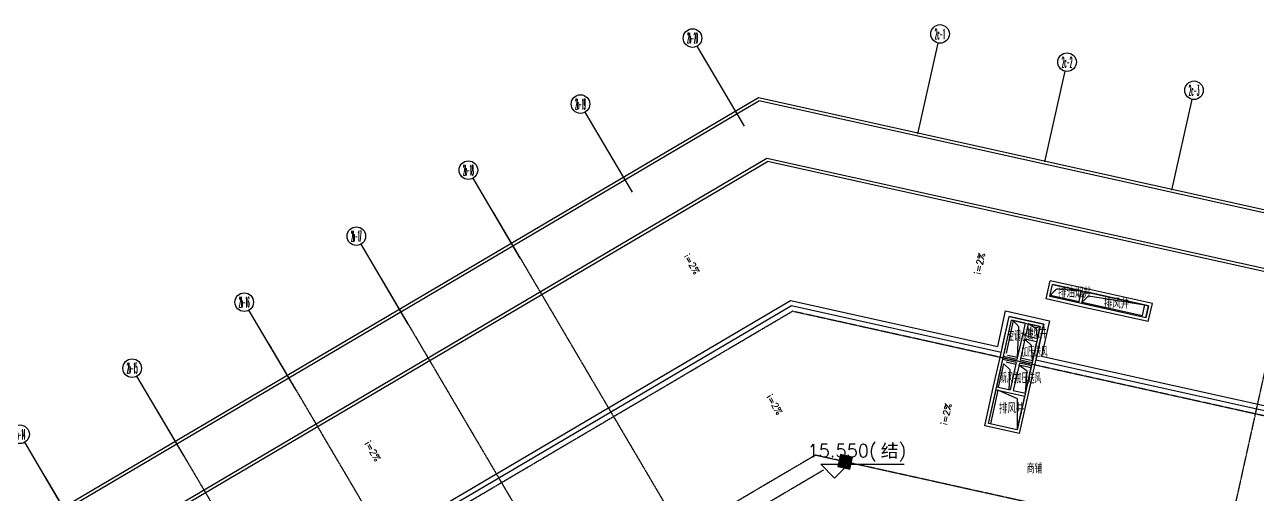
# Model space of a CAD drawing. Header units: metres. Extents: x -728143 to -282297, y 300383 to 505760.
# Drawn here: x -519117 to -439514, y 418740 to 449066 of the extents above; entities that cross this region are included whole.
import ezdxf
from ezdxf.enums import TextEntityAlignment as Align

# ---------------------------------------------------------------- set-up
doc = ezdxf.new("R2010")
doc.units = ezdxf.units.M
doc.linetypes.add('CENTER2', pattern=[2.541, 1.587, -0.318, 0.318, -0.318])
doc.linetypes.add('DASH', pattern=[0.35, 0.25, -0.1])
for name, color, linetype in [('AXIS', 3, 'Continuous'), ('AXIS_TEXT', 7, 'Continuous'), ('COLUMN', 2, 'Continuous'), ('DOTE', 251, 'CENTER2'), ('J-TEXT', 7, 'Continuous'), ('J-WALL', 2, 'Continuous'), ('PUB_HATCH', 8, 'Continuous'), ('PUB_TEXT', 7, 'Continuous'), ('S-看线', 5, 'Continuous'), ('WALL', 2, 'Continuous'), ('屋顶排水', 76, 'Continuous')]:
    doc.layers.add(name, color=color, linetype=linetype)
doc.styles.add('_TCH_AXIS', font='COMPLEX', dxfattribs={"bigfont": 'GBCBIG'})
doc.styles.add('_TCH_DIM', font='simplex_.ttf', dxfattribs={"bigfont": 'GBCBIG'})
doc.styles.add('COMPLEX', font='COMPLEX')
doc.styles.add('mobin', font='ros.shx', dxfattribs={"width": 0.55, "bigfont": 'hzdf2.shx'})

# ---------------------------------------------------------------- blocks, each defined once
blk = doc.blocks.new('_AXISO')
blk.add_circle((0, 0), 0.5)
at = {"layer": 'AXIS_TEXT', "style": 'COMPLEX', "width": 1.041667}
blk.add_attdef('A', text='', height=0.56, dxfattribs=at).set_placement((-0.25, -0.28), (0.25, -0.28), align=Align.FIT)
blk = doc.blocks.new('_FZH')
blk.add_lwpolyline([(-0.5, -0.5), (0.5, -0.5), (0.5, 0.5), (-0.5, 0.5)], close=True)
at = {"layer": 'PUB_HATCH'}
blk.add_solid([(-0.5, -0.5), (0.5, -0.5), (-0.5, 0.5), (0.5, 0.5)], dxfattribs=at)

msp = doc.modelspace()

# ---------------------------------------------------------------- linework, layer by layer
at = {"color": 4, "ltscale": 4, "extrusion": (-1.1827e-23, -1.32164e-09, 1)}
for p, q in [((-545503, 400907, 0), (-471734, 444361, 0)), ((-471734, 444361, 0), (-293215, 404786, 0)), ((-587524, 371920, 0), (-471187, 440450, 0)), ((-471187, 440450, 0), (-296778, 401786, 0))]:
    msp.add_line(p, q, dxfattribs=at)
at = {"ltscale": 4, "extrusion": (-1.1827e-23, -1.32164e-09, 1)}
for p, q in [((-586449, 376555, 0), (-471701, 444149, 0)), ((-293435, 404630, 0), (-471701, 444149, 0)), ((-587535, 371682, 0), (-471154, 440237, 0)), ((-296997, 401630, 0), (-471154, 440237, 0))]:
    msp.add_line(p, q, dxfattribs=at)
at = {"layer": 'AXIS', "extrusion": (-1.1827e-23, -1.32164e-09, 1)}
for p, q in [((-472637, 442514, 0), (-475682, 447683, 0)), ((-461432, 442022, 0), (-460133, 447880, 0)), ((-453231, 440204, 0), (-451933, 446062, 0)), ((-445030, 438386, 0), (-443732, 444244, 0)), ((-479875, 438250, 0), (-482920, 443420, 0)), ((-487112, 433987, 0), (-490158, 439157, 0)), ((-494350, 429723, 0), (-497395, 434893, 0)), ((-501588, 425460, 0), (-504633, 430630, 0)), ((-508825, 421197, 0), (-511871, 426366, 0)), ((-516063, 416933, 0), (-519108, 422103, 0))]:
    msp.add_line(p, q, dxfattribs=at)
at = {"layer": 'DOTE', "extrusion": (-1.1827e-23, -1.32164e-09, 1)}
for p, q in [((-447163, 389953, 0), (-436596, 437622, 0)), ((-488883, 436992, 0), (-467868, 401317, 0)), ((-496120, 432728, 0), (-470613, 389426, 0)), ((-591829, 358530, 0), (-469548, 430561, 0)), ((-305429, 394178, 0), (-469548, 430561, 0)), ((-503358, 428465, 0), (-477865, 385188, 0)), ((-510595, 424202, 0), (-485140, 380988, 0)), ((-587388, 350991, 0), (-468077, 421272, 0)), ((-319868, 388417, 0), (-468077, 421272, 0)), ((-586830, 350043, 0), (-467519, 420324, 0)), ((-517833, 419938, 0), (-492377, 376724, 0))]:
    msp.add_line(p, q, dxfattribs=at)
at = {"layer": 'J-WALL', "extrusion": (-1.1827e-23, -1.32164e-09, 1)}
for p, q in [((-454516, 429789, 0), (-454711, 428910, 0)), ((-454320, 429746, 0), (-454494, 428965, 0)), ((-454711, 428910, 0), (-455035, 427446, 0)), ((-454537, 428769, 0), (-454840, 427402, 0)), ((-453756, 428596, 0), (-454537, 428769, 0)), ((-453713, 428791, 0), (-454494, 428965, 0)), ((-455078, 427251, 0), (-455468, 425493, 0)), ((-454883, 427207, 0), (-455273, 425450, 0)), ((-456390, 425493, 0), (-455414, 425276, 0)), ((-456347, 425688, 0), (-455468, 425493, 0)), ((-455414, 425276, 0), (-454535, 425081, 0)), ((-455273, 425450, 0), (-454492, 425277, 0))]:
    msp.add_line(p, q, dxfattribs=at)
at = {"layer": 'PUB_TEXT', "extrusion": (-1.1827e-23, -1.32164e-09, 1)}
for p, q in [((-466813, 419783, 0), (-467713, 420683, 0)), ((-467713, 420683, 0), (-462313, 420683, 0)), ((-466813, 419783, 0), (-465913, 420683, 0))]:
    msp.add_line(p, q, dxfattribs=at)
at = {"layer": 'S-看线', "ltscale": 4, "extrusion": (-1.1827e-23, -1.32164e-09, 1)}
for p, q in [((-452884, 431604, 0), (-451029, 431193, 0)), ((-450834, 431149, 0), (-446929, 430284, 0)), ((-446929, 430284, 0), (-446777, 430967, 0)), ((-455272, 429957, 0), (-455738, 427858, 0)), ((-455008, 427568, 0), (-455643, 427708, 0)), ((-454032, 427351, 0), (-454813, 427525, 0)), ((-456225, 425661, 0), (-455889, 427174, 0)), ((-455105, 427128, 0), (-455740, 427269, 0)), ((-454129, 426912, 0), (-454910, 427085, 0)), ((-456268, 425466, 0), (-456749, 423293, 0))]:
    msp.add_line(p, q, dxfattribs=at)
at = {"layer": 'S-看线', "ltscale": 4, "extrusion": (-1.1827e-23, -1.32164e-09, 1), "elevation": 0}
for points in [[(-452733, 432287), (-446533, 430913), (-446706, 430132), (-452906, 431506)], [(-455394, 429984), (-453539, 429572), (-455017, 422909), (-456872, 423320)]]:
    msp.add_lwpolyline(points, close=True, dxfattribs=at)
at = {"layer": 'S-看线', "linetype": 'DASH', "ltscale": 1.5, "extrusion": (-1.1827e-23, -1.32164e-09, 1), "elevation": 0}
msp.add_lwpolyline([(-452884, 431604), (-452474, 432018), (-450878, 431876)], dxfattribs=at)
at = {"layer": 'S-看线', "ltscale": 4, "extrusion": (-1.1827e-23, -1.32164e-09, 1), "elevation": 0}
for points in [[(-450834, 431149), (-450424, 431564), (-446777, 430967)], [(-455008, 427568), (-454925, 429564), (-455272, 429957)], [(-453713, 428791), (-453782, 429419), (-454320, 429746)], [(-454032, 427351), (-454095, 428361), (-454537, 428769)], [(-455540, 425509), (-455468, 426777), (-455889, 427174)], [(-454492, 425277), (-454381, 426691), (-454910, 427085)], [(-454995, 423007), (-455004, 424898), (-456268, 425466)]]:
    msp.add_lwpolyline(points, dxfattribs=at)
at = {"layer": 'WALL', "extrusion": (-1.1827e-23, -1.32164e-09, 1)}
for p, q in [((-453144, 431354, 0), (-452885, 432526, 0)), ((-452906, 431506, 0), (-452733, 432287, 0)), ((-450737, 432050, 0), (-452885, 432526, 0)), ((-450878, 431876, 0), (-452733, 432287, 0)), ((-451051, 431095, 0), (-452906, 431506, 0)), ((-451051, 431095, 0), (-450878, 431876, 0)), ((-450856, 431052, 0), (-450683, 431833, 0)), ((-446295, 431065, 0), (-450737, 432050, 0)), ((-446533, 430913, 0), (-450683, 431833, 0)), ((-450997, 430878, 0), (-453144, 431354, 0)), ((-446554, 429893, 0), (-450997, 430878, 0)), ((-446706, 430132, 0), (-450856, 431052, 0)), ((-446706, 430132, 0), (-446533, 430913, 0)), ((-446554, 429893, 0), (-446295, 431065, 0)), ((-456131, 427586, 0), (-455546, 430222, 0)), ((-455914, 427641, 0), (-455394, 429984, 0)), ((-454375, 429962, 0), (-455546, 430222, 0)), ((-454516, 429789, 0), (-455394, 429984, 0)), ((-453301, 429724, 0), (-454375, 429962, 0)), ((-453539, 429572, 0), (-454320, 429746, 0)), ((-453713, 428791, 0), (-453539, 429572, 0)), ((-453539, 428651, 0), (-453301, 429724, 0)), ((-454059, 427229, 0), (-453756, 428596, 0)), ((-453885, 427088, 0), (-453539, 428651, 0)), ((-456564, 425634, 0), (-456131, 427586, 0)), ((-455035, 427446, 0), (-455914, 427641, 0)), ((-456347, 425688, 0), (-455957, 427445, 0)), ((-455078, 427251, 0), (-455957, 427445, 0)), ((-454102, 427034, 0), (-454883, 427207, 0)), ((-454059, 427229, 0), (-454840, 427402, 0)), ((-454492, 425277, 0), (-454102, 427034, 0)), ((-454318, 425136, 0), (-453885, 427088, 0)), ((-457110, 423168, 0), (-456564, 425634, 0)), ((-456872, 423320, 0), (-456390, 425493, 0)), ((-454865, 422671, 0), (-454318, 425136, 0)), ((-455017, 422909, 0), (-454535, 425081, 0)), ((-454865, 422671, 0), (-457110, 423168, 0)), ((-455017, 422909, 0), (-456872, 423320, 0))]:
    msp.add_line(p, q, dxfattribs=at)
at = {"layer": '屋顶排水', "ltscale": 4, "extrusion": (-1.1827e-23, -1.32164e-09, 1)}
msp.add_line((-469607, 430932, 0), (-456055, 427928, 0), dxfattribs=at)
at = {"layer": '屋顶排水', "ltscale": 4, "extrusion": (-1.1827e-23, -1.32164e-09, 1), "elevation": 0}
for points in [[(-476929, 434357, 0, 0, 0), (-476011, 432798, 120, 0, 0), (-475782, 432410, 0, 0, 0)], [(-456856, 434577, 0, 0, 0), (-457248, 432811, 120, 0, 0), (-457345, 432372, 0, 0, 0)], [(-470466, 423385, 0, 0, 0), (-471384, 424944, 120, 0, 0), (-471613, 425332, 0, 0, 0)], [(-459461, 422826, 0, 0, 0), (-459070, 424592, 120, 0, 0), (-458972, 425032, 0, 0, 0)], [(-497537, 422280, 0, 0, 0), (-496619, 420722, 120, 0, 0), (-496390, 420334, 0, 0, 0)]]:
    msp.add_lwpolyline(points, format="xyseb", dxfattribs=at)
for points in [[(-576069, 368568), (-563187, 376156), (-564380, 378181), (-561882, 379653), (-560689, 377628), (-505286, 410263), (-506479, 412288), (-503980, 413760), (-502788, 411735), (-469658, 431251)], [(-575658, 368462), (-562777, 376050), (-563969, 378075), (-561988, 379242), (-560795, 377217), (-504876, 410157), (-506068, 412182), (-504087, 413349), (-502894, 411324), (-469607, 430932)], [(-469658, 431251), (-456283, 428286), (-455774, 430580), (-452943, 429952), (-453452, 427658), (-415278, 419196), (-414770, 421490), (-411939, 420862), (-412447, 418568), (-358116, 406524), (-357608, 408818), (-354532, 408136), (-355041, 405842), (-306254, 395027), (-309662, 365111)], [(-455990, 428221), (-455546, 430222), (-453301, 429724), (-453809, 427430), (-415050, 418838), (-414542, 421132), (-412296, 420634), (-412805, 418340), (-357888, 406166), (-357380, 408460), (-354890, 407908), (-355334, 405907)]]:
    msp.add_lwpolyline(points, dxfattribs=at)

# ---------------------------------------------------------------- block references
at = {"layer": 'AXIS', "extrusion": (-1.1827e-23, -1.32164e-09, 1)}
ref = msp.add_blockref('_AXISO', (-460004, 448466, 0), dxfattribs=dict(at, xscale=1200, yscale=1200, zscale=1200))
ref.add_attrib('A', '2c-1', dxfattribs={"layer": 'AXIS_TEXT', "ltscale": 4, "extrusion": (-1.1827e-23, -1.32164e-09, 1), "height": 678.8, "style": '_TCH_AXIS', "width": 0.283784}).set_placement((-460343, 448126, 0), (-459664, 448126, 0), align=Align.FIT)
ref = msp.add_blockref('_AXISO', (-475987, 448200, 0), dxfattribs=dict(at, xscale=1200, yscale=1200, zscale=1200))
ref.add_attrib('A', '2b-20', dxfattribs={"layer": 'AXIS_TEXT', "ltscale": 4, "extrusion": (-1.1827e-23, -1.32164e-09, 1), "height": 678.8, "style": '_TCH_AXIS', "width": 0.207921}).set_placement((-476326, 447861, 0), (-475648, 447861, 0), align=Align.FIT)
ref = msp.add_blockref('_AXISO', (-451803, 446648, 0), dxfattribs=dict(at, xscale=1200, yscale=1200, zscale=1200))
ref.add_attrib('A', '2c-2', dxfattribs={"layer": 'AXIS_TEXT', "ltscale": 4, "extrusion": (-1.1827e-23, -1.32164e-09, 1), "height": 678.8, "style": '_TCH_AXIS', "width": 0.265823}).set_placement((-452142, 446308, 0), (-451463, 446308, 0), align=Align.FIT)
ref = msp.add_blockref('_AXISO', (-443602, 444830, 0), dxfattribs=dict(at, xscale=1200, yscale=1200, zscale=1200))
ref.add_attrib('A', '2c-3', dxfattribs={"layer": 'AXIS_TEXT', "ltscale": 4, "extrusion": (-1.1827e-23, -1.32164e-09, 1), "height": 678.8, "style": '_TCH_AXIS', "width": 0.265823}).set_placement((-443941, 444490, 0), (-443262, 444490, 0), align=Align.FIT)
ref = msp.add_blockref('_AXISO', (-483225, 443937, 0), dxfattribs=dict(at, xscale=1200, yscale=1200, zscale=1200))
ref.add_attrib('A', '2b-19', dxfattribs={"layer": 'AXIS_TEXT', "ltscale": 4, "extrusion": (-1.1827e-23, -1.32164e-09, 1), "height": 678.8, "style": '_TCH_AXIS', "width": 0.21875}).set_placement((-483564, 443598, 0), (-482885, 443598, 0), align=Align.FIT)
ref = msp.add_blockref('_AXISO', (-490462, 439674, 0), dxfattribs=dict(at, xscale=1200, yscale=1200, zscale=1200))
ref.add_attrib('A', '2b-18', dxfattribs={"layer": 'AXIS_TEXT', "ltscale": 4, "extrusion": (-1.1827e-23, -1.32164e-09, 1), "height": 678.8, "style": '_TCH_AXIS', "width": 0.21875}).set_placement((-490802, 439334, 0), (-490123, 439334, 0), align=Align.FIT)
ref = msp.add_blockref('_AXISO', (-497700, 435410, 0), dxfattribs=dict(at, xscale=1200, yscale=1200, zscale=1200))
ref.add_attrib('A', '2b-17', dxfattribs={"layer": 'AXIS_TEXT', "ltscale": 4, "extrusion": (-1.1827e-23, -1.32164e-09, 1), "height": 678.8, "style": '_TCH_AXIS', "width": 0.21875}).set_placement((-498039, 435071, 0), (-497360, 435071, 0), align=Align.FIT)
ref = msp.add_blockref('_AXISO', (-504938, 431147, 0), dxfattribs=dict(at, xscale=1200, yscale=1200, zscale=1200))
ref.add_attrib('A', '2b-16', dxfattribs={"layer": 'AXIS_TEXT', "ltscale": 4, "extrusion": (-1.1827e-23, -1.32164e-09, 1), "height": 678.8, "style": '_TCH_AXIS', "width": 0.21875}).set_placement((-505277, 430807, 0), (-504598, 430807, 0), align=Align.FIT)
ref = msp.add_blockref('_AXISO', (-512175, 426883, 0), dxfattribs=dict(at, xscale=1200, yscale=1200, zscale=1200))
ref.add_attrib('A', '2b-15', dxfattribs={"layer": 'AXIS_TEXT', "ltscale": 4, "extrusion": (-1.1827e-23, -1.32164e-09, 1), "height": 678.8, "style": '_TCH_AXIS', "width": 0.21875}).set_placement((-512515, 426544, 0), (-511836, 426544, 0), align=Align.FIT)
ref = msp.add_blockref('_AXISO', (-519413, 422620, 0), dxfattribs=dict(at, xscale=1200, yscale=1200, zscale=1200))
ref.add_attrib('A', '2b-14', dxfattribs={"layer": 'AXIS_TEXT', "ltscale": 4, "extrusion": (-1.1827e-23, -1.32164e-09, 1), "height": 678.8, "style": '_TCH_AXIS', "width": 0.214286}).set_placement((-519752, 422280, 0), (-519073, 422280, 0), align=Align.FIT)
at = {"layer": 'COLUMN', "extrusion": (-1.1827e-23, -1.32164e-09, 1), "xscale": 800.0000000000132, "yscale": 800, "zscale": 800.0000000001774, "rotation": 347.5006742851695}
msp.add_blockref('_FZH', (-466128, 420840, 0), dxfattribs=at)

# ---------------------------------------------------------------- texts
at = {"layer": 'J-TEXT', "extrusion": (-1.1827e-23, -1.32164e-09, 1)}
for s, width, p in [('排油烟井', 0.65, (-452389, 431496, 3265)), ('排风井', 0.65, (-449432, 430798, 3265)), ('空调水管', 0.5, (-455636, 428701, 3000)), ('排风井', 0.5, (-454397, 428889, 3000)), ('加压送风', 0.5, (-454744, 427675, 6265)), ('新风井', 0.5, (-456108, 425997, 3000)), ('加压送风', 0.5, (-455150, 425967, 6265)), ('排风井', 0.65, (-456196, 424025, 3265))]:
    msp.add_text(s, height=600, dxfattribs=dict(at, width=width)).set_placement(p)
at = {"layer": 'J-TEXT', "extrusion": (-1.1827e-23, -1.32164e-09, 1), "style": 'mobin', "width": 0.65}
msp.add_text('商铺', height=600, dxfattribs=at).set_placement((-454407, 420099, 0))
at = {"layer": 'PUB_TEXT', "extrusion": (-1.1827e-23, -1.32164e-09, 1), "style": '_TCH_DIM'}
for rotation, p in [(300.50067, (-476570, 434106, 0)), (77.50067, (-457394, 432907, 0)), (300.50067, (-471232, 425043, 0)), (77.50067, (-459550, 423182, 0)), (300.50067, (-497178, 422030, 0))]:
    msp.add_text('i=2%', height=421.4, rotation=rotation, dxfattribs=at).set_placement(p)
for s, height, p in [('15.550(', 842.9, (-468566, 421133, 0)), ('结', 843, (-463831, 421133, 0)), (')', 843, (-462697, 421133, 0))]:
    msp.add_text(s, height=height, dxfattribs=at).set_placement(p)

doc.saveas('drawing.dxf')
